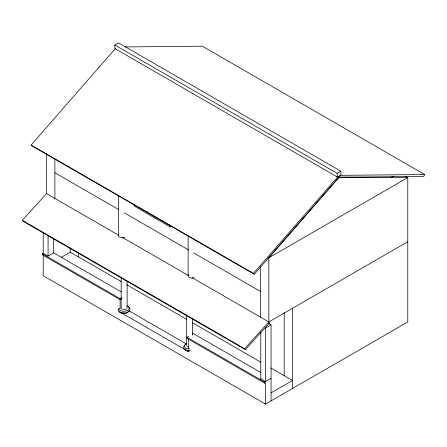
<?xml version="1.0" encoding="UTF-8"?>
<svg xmlns="http://www.w3.org/2000/svg" width="447" height="447" viewBox="0 0 447 447"><rect width="100%" height="100%" fill="white"/><g stroke="black" fill="none" stroke-linecap="round" stroke-linejoin="round"><path stroke-width="0.67" d="M118.354 308.665L118.259 310.464L119.729 311.989C123.014 313.459 127.501 313.241 129.865 310.252L129.965 308.452L128.496 306.927M119.098 308.173L119.042 309.212L120.316 310.536C123.16 311.805 127.049 311.62 129.094 309.028L129.183 307.475L127.909 306.15L126.764 305.782M129.155 310.224L129.094 311.263C127.049 313.85 123.16 314.034 120.316 312.766L119.042 311.442M149.896 213.392L149.499 213.526M147.678 211.99L147.119 212.118M43.214 255.036L43.214 275.754L265.507 404.094L407.781 321.957L407.781 177.571L339.027 177.219L338.156 176.341L337.183 176.906L114.885 48.561L114.885 45.035L118.572 42.906L340.871 171.246L340.871 174.777L339.899 175.336L339.027 177.219L268.843 257.785L268.843 321.957L269.558 322.918L245.364 349.643L23.065 221.299L22.35 220.337L46.544 193.612L46.544 153.852M125.244 46.924L202.351 46.192L424.65 174.537L423.778 176.414L339.027 177.219L254.276 274.274L31.977 145.934L31.106 145.063L115.399 48.527M31.106 145.063L253.404 273.402L338.156 176.341M133.692 204.553L134.648 206.369L170.24 226.92L171.246 225.796M22.35 220.337L244.649 348.677L268.843 321.957L407.781 241.743M185.846 343.983L184.427 345.358L184.343 346.911L185.617 348.235L187.908 348.967L189.925 348.934M185.298 344.782L183.656 346.369L183.555 348.163L185.024 349.688L187.673 350.537L190.159 350.493M122.037 298.568L120.092 299.691L42.376 254.824L42.376 253.773L43.214 253.293L48.069 256.097L53.623 252.89L121.064 291.824M61.284 257.299L70.218 252.136L121.495 281.744M42.376 253.773L120.092 298.641L121.835 297.635M114.885 45.035L337.183 173.375L340.871 171.246M390.985 177.638L393.405 176.247M268.843 257.785L407.781 177.571L405.401 176.196M265.507 404.094L265.507 382.688L264.674 383.168L186.963 338.301L186.963 337.25L188.707 336.245M192.193 334.233L193.355 333.563L260.914 372.563M271.066 400.886L271.066 324.846L265.507 328.053L265.507 381.637L260.785 378.911L260.785 332.283M259.953 379.391L261.115 378.721M186.963 337.25L264.674 382.118L271.066 378.425M271.066 392.868L292.517 380.481L270.876 367.987M189.254 351.18L187.908 351.202L185.617 350.465L184.343 349.146M339.899 175.336L424.65 174.537M54.88 172.76L118.567 209.526M124.434 212.912L188.695 250.013M193.981 253.063L260.506 291.472M46.544 193.612L118.433 235.116M122.618 237.53L188.539 275.592M192.126 277.665L268.843 321.957M268.703 323.483L271.066 324.846M126.657 284.722L186.812 319.454M192.255 322.594L260.735 362.131M129.11 310.911L186.5 344.039M120.092 312.118L188.634 351.688M151.6 214.739L153.734 215.946L153.634 215.677M253.404 273.402L254.276 274.274M161.535 220.388L162.49 221.03L162.2 220.505M151.092 214.163L151.421 214.515M244.649 348.677L245.364 349.643M168.966 224.5L170.24 226.92M337.183 173.375L337.183 176.906M292.517 308.285L292.517 388.504M284.18 312.542L284.18 375.67M264.674 382.118L264.674 383.168M260.506 266.719L260.506 317.141M192.428 319.136L192.428 335.06M188.634 338.971L188.634 349.012M188.126 235.614L188.126 275.821M186.46 315.152L186.46 345.62M127.127 281.431L127.127 307.748M121.159 277.447L121.159 297.534M121.159 298.92L121.159 307.922A2.989 1.727 0 0 0 121.299 308.363M120.092 298.641L120.092 308.771M118.516 195.423L118.516 235.636M78.555 253.516L78.555 256.952M70.218 247.973L70.218 252.136M54.88 159.003L54.88 198.429M53.623 238.335L53.623 252.89M48.069 235.306L48.069 256.097M43.214 232.501L43.214 253.293M124.573 237.43A3.928 2.269 0 0 1 120.209 237.391A3.928 2.269 0 0 1 118.6 235.044M126.797 308.62A2.989 1.727 0 0 1 126.356 308.989M125.763 309.285A2.989 1.727 0 0 1 122.78 309.369M122.137 309.112A2.989 1.727 0 0 1 121.634 308.771M194.182 277.615A3.928 2.269 0 0 1 189.411 277.391A3.928 2.269 0 0 1 188.556 274.676M188.081 347.068A2.989 1.727 0 0 1 186.935 346.47"/></g></svg>
